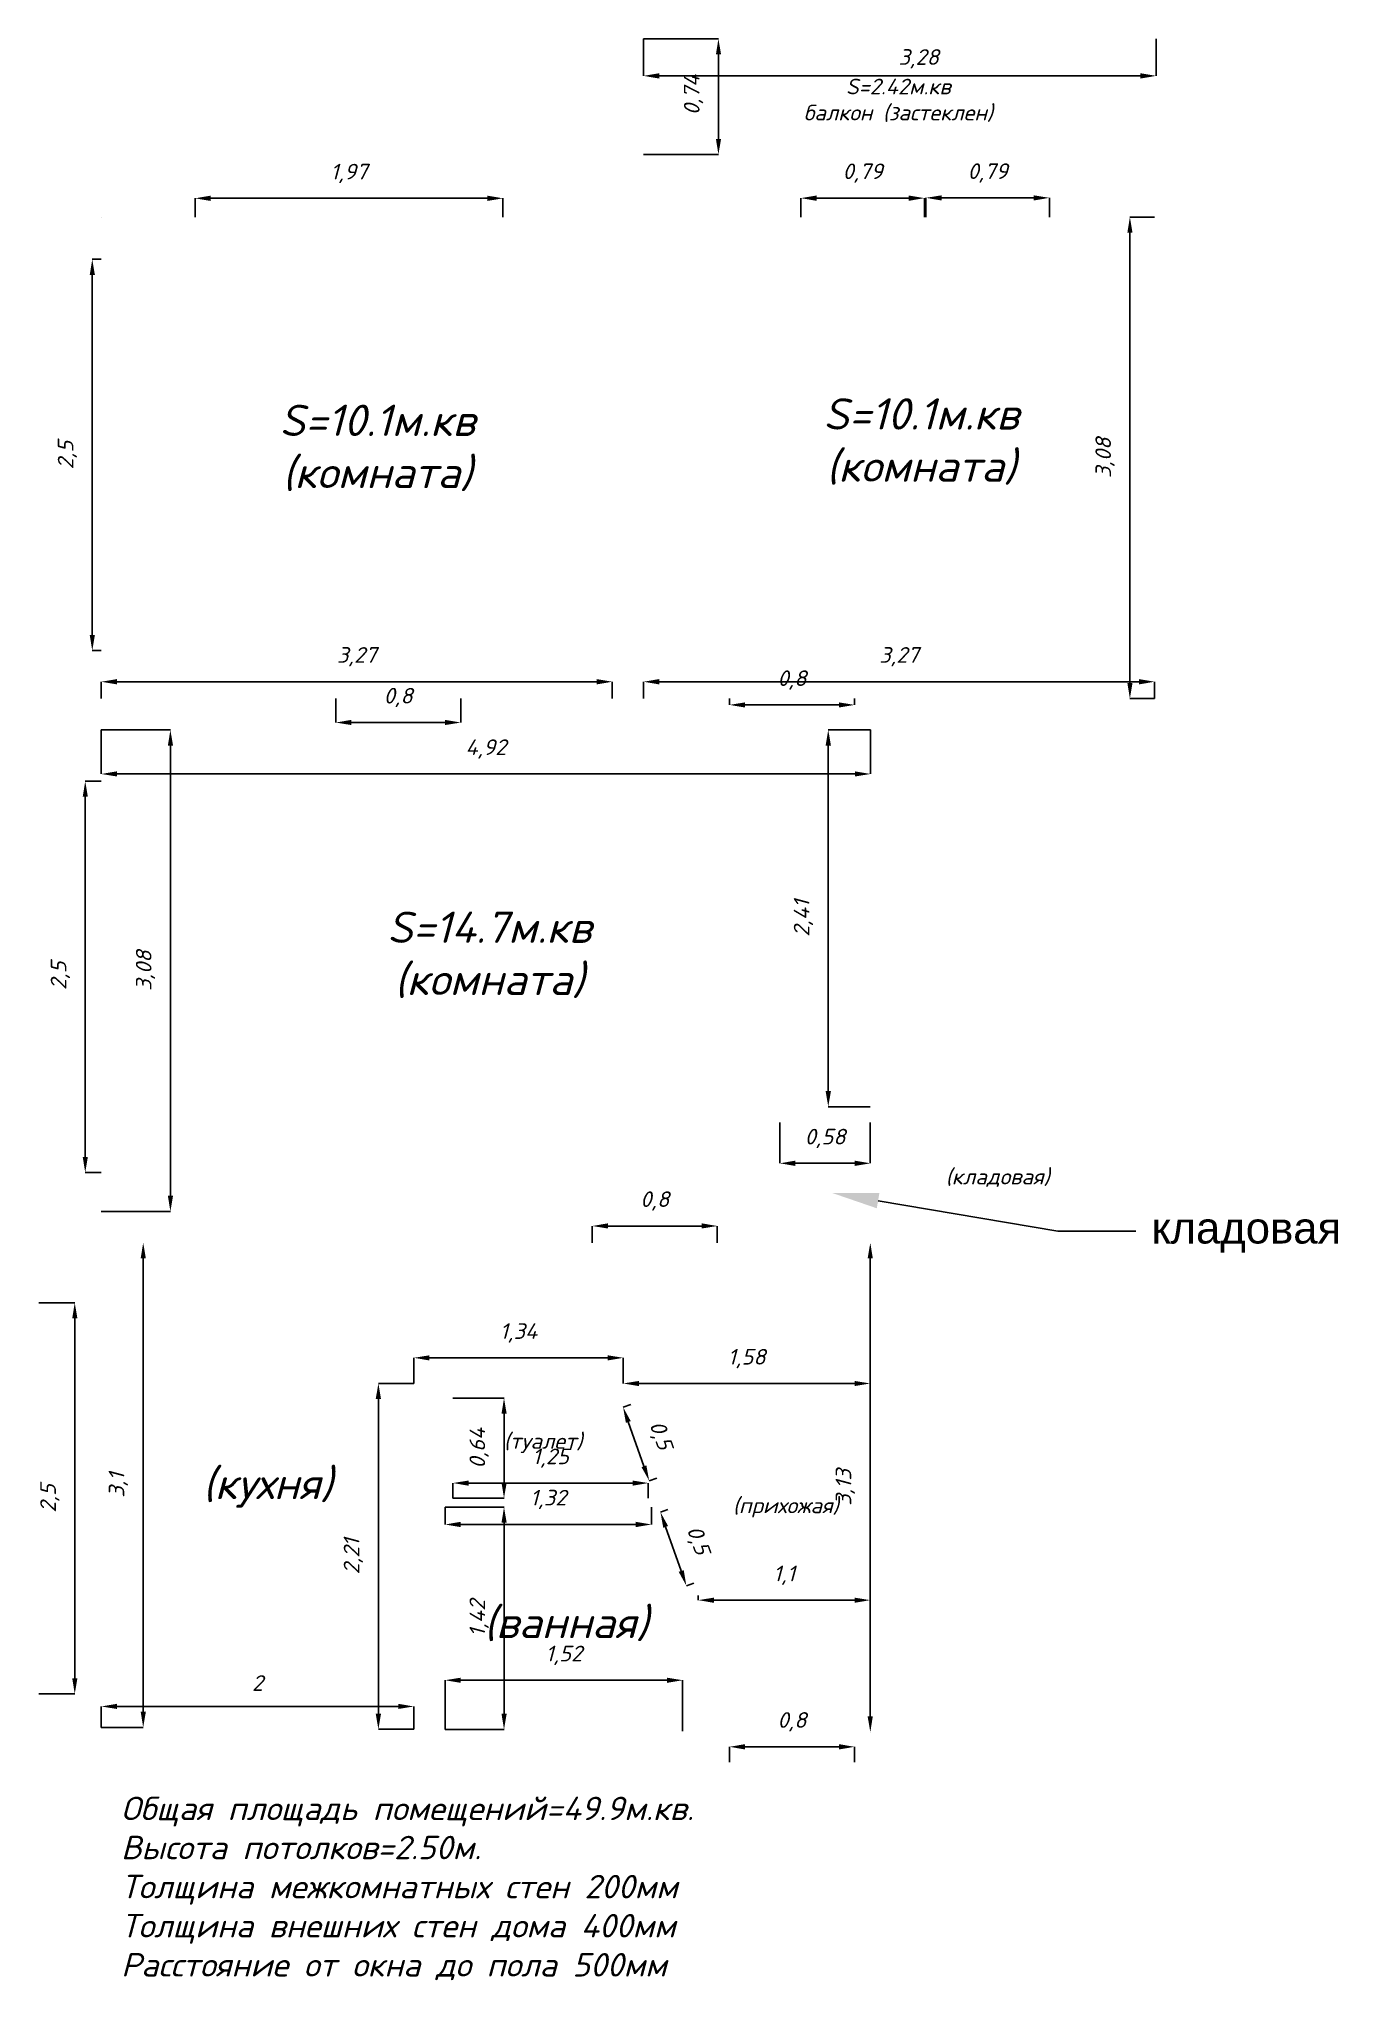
# Model space of a CAD drawing. Header units: millimetres. Extents: x -0.4 to 8, y -1.6 to 10.8.
import ezdxf
from ezdxf import colors
from ezdxf.entities.mleader import LeaderData, LeaderLine
from ezdxf.math import Vec2, Vec3

# ---------------------------------------------------------------- set-up
doc = ezdxf.new("R2010")
doc.units = ezdxf.units.MM
for name, color, linetype in [('Контур', 4, 'Continuous'), ('Надписи-текст', 1, 'Continuous'), ('Размеры', 3, 'Continuous')]:
    doc.layers.add(name, color=color, linetype=linetype)
doc.styles.add('my_style', font='romanc.shx', dxfattribs={"oblique": 15, "height": 0.1})
doc.styles.add('my_style_annot', font='romanc.shx', dxfattribs={"oblique": 15})
doc.styles.get("Standard").update_dxf_attribs({"font": 'arial.ttf'})
doc.dimstyles.new('my_size_style', dxfattribs={"dimtxt": 0.1, "dimasz": 0.1, "dimexe": 0, "dimexo": 0, "dimgap": 0.1, "dimtad": 1, "dimtoh": 1, "dimtxsty": 'my_style', "dimcen": 0, "dimadec": 0, "dimazin": 2, "dimtfac": 1, "dimtmove": 0, "dimatfit": 3, "dimfxl": 1, "dimtfillclr": 256, "dimarcsym": 2})

# ---------------------------------------------------------------- blocks, each defined once
blk = doc.blocks.new('*D4')
at = {"layer": 'Defpoints', "color": 0, "transparency": 16777216}
for p in [(3.47, 10.8), (6.75, 10.8), (6.75, 10.563)]:
    blk.add_point(p, dxfattribs=at)
at = {"layer": 'Размеры', "color": 0, "lineweight": -2, "transparency": 16777216}
for p, q in [((3.47, 10.8), (3.47, 10.563)), ((6.75, 10.8), (6.75, 10.563))]:
    blk.add_line(p, q, dxfattribs=at)
at = {"layer": 'Размеры', "color": 0, "linetype": 'Continuous', "lineweight": -2, "transparency": 16777216}
blk.add_line((3.57, 10.563), (6.65, 10.563), dxfattribs=at)
at = {"layer": 'Размеры', "color": 0, "transparency": 16777216}
for points in [[(3.57, 10.58), (3.57, 10.546), (3.47, 10.563)], [(6.65, 10.58), (6.65, 10.546), (6.75, 10.563)]]:
    blk.add_solid(points, dxfattribs=at)
at = {"layer": 'Размеры', "color": 0, "transparency": 16777216, "insert": (5.231, 10.672), "char_height": 0.1, "attachment_point": 5, "style": 'my_style'}
blk.add_mtext('3,28', dxfattribs=at)
blk = doc.blocks.new('*D6')
at = {"layer": 'Defpoints', "color": 0, "transparency": 16777216}
for p in [(3.27, 6.688), (0, 6.58), (3.27, 6.58)]:
    blk.add_point(p, dxfattribs=at)
at = {"layer": 'Размеры', "color": 0, "lineweight": -2, "transparency": 16777216}
for p, q in [((0, 6.58), (0, 6.688)), ((3.27, 6.58), (3.27, 6.688))]:
    blk.add_line(p, q, dxfattribs=at)
at = {"layer": 'Размеры', "color": 0, "linetype": 'Continuous', "lineweight": -2, "transparency": 16777216}
blk.add_line((0.1, 6.688), (3.17, 6.688), dxfattribs=at)
at = {"layer": 'Размеры', "color": 0, "transparency": 16777216}
for points in [[(0.1, 6.705), (0.1, 6.671), (0, 6.688)], [(3.17, 6.705), (3.17, 6.671), (3.27, 6.688)]]:
    blk.add_solid(points, dxfattribs=at)
at = {"layer": 'Размеры', "color": 0, "transparency": 16777216, "insert": (1.635, 6.848), "char_height": 0.1, "attachment_point": 5, "style": 'my_style'}
blk.add_mtext('3,27', dxfattribs=at)
blk = doc.blocks.new('*D8')
at = {"layer": 'Defpoints', "color": 0, "transparency": 16777216}
for p in [(3.47, 6.688), (3.47, 6.58), (6.74, 6.58)]:
    blk.add_point(p, dxfattribs=at)
at = {"layer": 'Размеры', "color": 0, "lineweight": -2, "transparency": 16777216}
for p, q in [((3.47, 6.58), (3.47, 6.688)), ((6.74, 6.58), (6.74, 6.688))]:
    blk.add_line(p, q, dxfattribs=at)
at = {"layer": 'Размеры', "color": 0, "linetype": 'Continuous', "lineweight": -2, "transparency": 16777216}
blk.add_line((6.64, 6.688), (3.57, 6.688), dxfattribs=at)
at = {"layer": 'Размеры', "color": 0, "transparency": 16777216}
for points in [[(3.57, 6.705), (3.57, 6.671), (3.47, 6.688)], [(6.64, 6.705), (6.64, 6.671), (6.74, 6.688)]]:
    blk.add_solid(points, dxfattribs=at)
at = {"layer": 'Размеры', "color": 0, "transparency": 16777216, "insert": (5.105, 6.848), "char_height": 0.1, "attachment_point": 5, "style": 'my_style'}
blk.add_mtext('3,27', dxfattribs=at)
blk = doc.blocks.new('*D9')
at = {"layer": 'Defpoints', "color": 0, "transparency": 16777216}
for p in [(3.82, 0.843), (4.92, 0.843), (4.92, 0.814)]:
    blk.add_point(p, dxfattribs=at)
at = {"layer": 'Размеры', "color": 0, "lineweight": -2, "transparency": 16777216}
for p, q in [((3.82, 0.843), (3.82, 0.814)), ((4.92, 0.843), (4.92, 0.814))]:
    blk.add_line(p, q, dxfattribs=at)
at = {"layer": 'Размеры', "color": 0, "linetype": 'Continuous', "lineweight": -2, "transparency": 16777216}
blk.add_line((3.92, 0.814), (4.82, 0.814), dxfattribs=at)
at = {"layer": 'Размеры', "color": 0, "transparency": 16777216}
for points in [[(3.92, 0.83), (3.92, 0.797), (3.82, 0.814)], [(4.82, 0.83), (4.82, 0.797), (4.92, 0.814)]]:
    blk.add_solid(points, dxfattribs=at)
at = {"layer": 'Размеры', "color": 0, "transparency": 16777216, "insert": (4.37, 0.973), "char_height": 0.1, "attachment_point": 5, "style": 'my_style'}
blk.add_mtext('1,1', dxfattribs=at)
blk = doc.blocks.new('*D10')
at = {"layer": 'Defpoints', "color": 0, "transparency": 16777216}
for p in [(3.34, 2.2), (4.92, 2.2), (4.92, 2.2)]:
    blk.add_point(p, dxfattribs=at)
at = {"layer": 'Размеры', "color": 0, "lineweight": -2, "transparency": 16777216}
blk.add_line((3.34, 2.2), (3.34, 2.2), dxfattribs=at)
at = {"layer": 'Размеры', "color": 0, "linetype": 'Continuous', "lineweight": -2, "transparency": 16777216}
blk.add_line((3.44, 2.2), (4.82, 2.2), dxfattribs=at)
at = {"layer": 'Размеры', "color": 0, "transparency": 16777216}
for points in [[(3.44, 2.216), (3.44, 2.183), (3.34, 2.2)], [(4.82, 2.216), (4.82, 2.183), (4.92, 2.2)]]:
    blk.add_solid(points, dxfattribs=at)
at = {"layer": 'Размеры', "color": 0, "transparency": 16777216, "insert": (4.13, 2.359), "char_height": 0.1, "attachment_point": 5, "style": 'my_style'}
blk.add_mtext('1,58', dxfattribs=at)
blk = doc.blocks.new('*D11')
at = {"layer": 'Defpoints', "color": 0, "transparency": 16777216}
for p in [(2, 0.134), (0, 0), (2, -0.012)]:
    blk.add_point(p, dxfattribs=at)
at = {"layer": 'Размеры', "color": 0, "lineweight": -2, "transparency": 16777216}
for p, q in [((0, 0), (0, 0.134)), ((2, -0.012), (2, 0.134))]:
    blk.add_line(p, q, dxfattribs=at)
at = {"layer": 'Размеры', "color": 0, "linetype": 'Continuous', "lineweight": -2, "transparency": 16777216}
blk.add_line((0.1, 0.134), (1.9, 0.134), dxfattribs=at)
at = {"layer": 'Размеры', "color": 0, "transparency": 16777216}
for points in [[(0.1, 0.151), (0.1, 0.118), (0, 0.134)], [(1.9, 0.151), (1.9, 0.118), (2, 0.134)]]:
    blk.add_solid(points, dxfattribs=at)
at = {"layer": 'Размеры', "color": 0, "transparency": 16777216, "insert": (1, 0.284), "char_height": 0.1, "attachment_point": 5, "style": 'my_style'}
blk.add_mtext('2', dxfattribs=at)
blk = doc.blocks.new('*D12')
at = {"layer": 'Defpoints', "color": 0, "transparency": 16777216}
for p in [(0.268, 3.1), (0.268, 0), (0, 0)]:
    blk.add_point(p, dxfattribs=at)
at = {"layer": 'Размеры', "color": 0, "linetype": 'Continuous', "lineweight": -2, "transparency": 16777216}
blk.add_line((0.268, 3), (0.268, 0.1), dxfattribs=at)
at = {"layer": 'Размеры', "color": 0, "lineweight": -2, "transparency": 16777216}
blk.add_line((0, 0), (0.268, 0), dxfattribs=at)
at = {"layer": 'Размеры', "color": 0, "transparency": 16777216}
for points in [[(0.252, 3), (0.285, 3), (0.268, 3.1)], [(0.252, 0.1), (0.285, 0.1), (0.268, 0)]]:
    blk.add_solid(points, dxfattribs=at)
at = {"layer": 'Размеры', "color": 0, "transparency": 16777216, "insert": (0.109, 1.55), "char_height": 0.1, "attachment_point": 5, "rotation": 90, "style": 'my_style'}
blk.add_mtext('3,1', dxfattribs=at)
blk = doc.blocks.new('*D13')
at = {"layer": 'Defpoints', "color": 0, "transparency": 16777216}
for p in [(4.921, 3.1, 2.5), (4.92, -0.03), (4.921, -0.03)]:
    blk.add_point(p, dxfattribs=at)
at = {"layer": 'Размеры', "color": 0, "linetype": 'Continuous', "lineweight": -2, "transparency": 16777216}
blk.add_line((4.921, 3), (4.921, 0.07), dxfattribs=at)
at = {"layer": 'Размеры', "color": 0, "lineweight": -2, "transparency": 16777216}
blk.add_line((4.92, -0.03), (4.921, -0.03), dxfattribs=at)
at = {"layer": 'Размеры', "color": 0, "transparency": 16777216}
for points in [[(4.904, 3), (4.937, 3), (4.921, 3.1)], [(4.904, 0.07), (4.937, 0.07), (4.921, -0.03)]]:
    blk.add_solid(points, dxfattribs=at)
at = {"layer": 'Размеры', "color": 0, "transparency": 16777216, "insert": (4.761, 1.535), "char_height": 0.1, "attachment_point": 5, "rotation": 90, "style": 'my_style'}
blk.add_mtext('3,13', dxfattribs=at)
blk = doc.blocks.new('*D14')
at = {"layer": 'Defpoints', "color": 0, "transparency": 16777216}
for p in [(0, 6.38), (0.442, 6.38), (0, 3.3)]:
    blk.add_point(p, dxfattribs=at)
at = {"layer": 'Размеры', "color": 0, "lineweight": -2, "transparency": 16777216}
for p, q in [((0, 6.38), (0.442, 6.38)), ((0, 3.3), (0.442, 3.3))]:
    blk.add_line(p, q, dxfattribs=at)
at = {"layer": 'Размеры', "color": 0, "linetype": 'Continuous', "lineweight": -2, "transparency": 16777216}
blk.add_line((0.442, 3.4), (0.442, 6.28), dxfattribs=at)
at = {"layer": 'Размеры', "color": 0, "transparency": 16777216}
for points in [[(0.426, 6.28), (0.459, 6.28), (0.442, 6.38)], [(0.426, 3.4), (0.459, 3.4), (0.442, 3.3)]]:
    blk.add_solid(points, dxfattribs=at)
at = {"layer": 'Размеры', "color": 0, "transparency": 16777216, "insert": (0.283, 4.84), "char_height": 0.1, "attachment_point": 5, "rotation": 90, "style": 'my_style'}
blk.add_mtext('3,08', dxfattribs=at)
blk = doc.blocks.new('*D15')
at = {"layer": 'Defpoints', "color": 0, "transparency": 16777216}
for p in [(0, 6.38), (4.922, 6.38), (4.922, 6.098)]:
    blk.add_point(p, dxfattribs=at)
at = {"layer": 'Размеры', "color": 0, "lineweight": -2, "transparency": 16777216}
for p, q in [((0, 6.38), (0, 6.098)), ((4.922, 6.38), (4.922, 6.098))]:
    blk.add_line(p, q, dxfattribs=at)
at = {"layer": 'Размеры', "color": 0, "linetype": 'Continuous', "lineweight": -2, "transparency": 16777216}
blk.add_line((0.1, 6.098), (4.822, 6.098), dxfattribs=at)
at = {"layer": 'Размеры', "color": 0, "transparency": 16777216}
for points in [[(0.1, 6.115), (0.1, 6.082), (0, 6.098)], [(4.822, 6.115), (4.822, 6.082), (4.922, 6.098)]]:
    blk.add_solid(points, dxfattribs=at)
at = {"layer": 'Размеры', "color": 0, "transparency": 16777216, "insert": (2.461, 6.258), "char_height": 0.1, "attachment_point": 5, "style": 'my_style'}
blk.add_mtext('4,92', dxfattribs=at)
blk = doc.blocks.new('*D16')
at = {"layer": 'Defpoints', "color": 0, "transparency": 16777216}
for p in [(6.74, 9.66), (6.582, 6.58), (6.74, 6.58)]:
    blk.add_point(p, dxfattribs=at)
at = {"layer": 'Размеры', "color": 0, "lineweight": -2, "transparency": 16777216}
for p, q in [((6.74, 9.66), (6.582, 9.66)), ((6.74, 6.58), (6.582, 6.58))]:
    blk.add_line(p, q, dxfattribs=at)
at = {"layer": 'Размеры', "color": 0, "linetype": 'Continuous', "lineweight": -2, "transparency": 16777216}
blk.add_line((6.582, 9.56), (6.582, 6.68), dxfattribs=at)
at = {"layer": 'Размеры', "color": 0, "transparency": 16777216}
for points in [[(6.566, 9.56), (6.599, 9.56), (6.582, 9.66)], [(6.566, 6.68), (6.599, 6.68), (6.582, 6.58)]]:
    blk.add_solid(points, dxfattribs=at)
at = {"layer": 'Размеры', "color": 0, "transparency": 16777216, "insert": (6.423, 8.12), "char_height": 0.1, "attachment_point": 5, "rotation": 90, "style": 'my_style'}
blk.add_mtext('3,08', dxfattribs=at)
blk = doc.blocks.new('*D17')
at = {"layer": 'Defpoints', "color": 0, "transparency": 16777216}
for p in [(3.47, 10.8), (3.47, 10.06), (3.949, 10.06)]:
    blk.add_point(p, dxfattribs=at)
at = {"layer": 'Размеры', "color": 0, "lineweight": -2, "transparency": 16777216}
for p, q in [((3.47, 10.8), (3.949, 10.8)), ((3.47, 10.06), (3.949, 10.06))]:
    blk.add_line(p, q, dxfattribs=at)
at = {"layer": 'Размеры', "color": 0, "linetype": 'Continuous', "lineweight": -2, "transparency": 16777216}
blk.add_line((3.949, 10.7), (3.949, 10.16), dxfattribs=at)
at = {"layer": 'Размеры', "color": 0, "transparency": 16777216}
for points in [[(3.933, 10.7), (3.966, 10.7), (3.949, 10.8)], [(3.933, 10.16), (3.966, 10.16), (3.949, 10.06)]]:
    blk.add_solid(points, dxfattribs=at)
at = {"layer": 'Размеры', "color": 0, "transparency": 16777216, "insert": (3.79, 10.441), "char_height": 0.1, "attachment_point": 5, "rotation": 90, "style": 'my_style'}
blk.add_mtext('0,74', dxfattribs=at)
blk = doc.blocks.new('*D18')
at = {"layer": 'Defpoints', "color": 0, "transparency": 16777216}
for p in [(1.773, 2.2), (2, 2.2, 2.5), (2, -0.012)]:
    blk.add_point(p, dxfattribs=at)
at = {"layer": 'Размеры', "color": 0, "lineweight": -2, "transparency": 16777216}
for p, q in [((2, 2.2), (1.773, 2.2)), ((2, -0.012), (1.773, -0.012))]:
    blk.add_line(p, q, dxfattribs=at)
at = {"layer": 'Размеры', "color": 0, "linetype": 'Continuous', "lineweight": -2, "transparency": 16777216}
blk.add_line((1.773, 0.088), (1.773, 2.1), dxfattribs=at)
at = {"layer": 'Размеры', "color": 0, "transparency": 16777216}
for points in [[(1.756, 2.1), (1.79, 2.1), (1.773, 2.2)], [(1.756, 0.088), (1.79, 0.088), (1.773, -0.012)]]:
    blk.add_solid(points, dxfattribs=at)
at = {"layer": 'Размеры', "color": 0, "transparency": 16777216, "insert": (1.613, 1.094), "char_height": 0.1, "attachment_point": 5, "rotation": 90, "style": 'my_style'}
blk.add_mtext('2,21', dxfattribs=at)
blk = doc.blocks.new('*D19')
at = {"layer": 'Defpoints', "color": 0, "transparency": 16777216}
for p in [(3.34, 2.364), (2, 2.2), (3.34, 2.2)]:
    blk.add_point(p, dxfattribs=at)
at = {"layer": 'Размеры', "color": 0, "lineweight": -2, "transparency": 16777216}
for p, q in [((2, 2.2), (2, 2.364)), ((3.34, 2.2), (3.34, 2.364))]:
    blk.add_line(p, q, dxfattribs=at)
at = {"layer": 'Размеры', "color": 0, "linetype": 'Continuous', "lineweight": -2, "transparency": 16777216}
blk.add_line((2.1, 2.364), (3.24, 2.364), dxfattribs=at)
at = {"layer": 'Размеры', "color": 0, "transparency": 16777216}
for points in [[(2.1, 2.38), (2.1, 2.347), (2, 2.364)], [(3.24, 2.38), (3.24, 2.347), (3.34, 2.364)]]:
    blk.add_solid(points, dxfattribs=at)
at = {"layer": 'Размеры', "color": 0, "transparency": 16777216, "insert": (2.67, 2.523), "char_height": 0.1, "attachment_point": 5, "style": 'my_style'}
blk.add_mtext('1,34', dxfattribs=at)
blk = doc.blocks.new('*D20')
at = {"layer": 'Defpoints', "color": 0, "transparency": 16777216}
for p in [(2.2, 1.409), (3.52, 1.409), (3.52, 1.298)]:
    blk.add_point(p, dxfattribs=at)
at = {"layer": 'Размеры', "color": 0, "lineweight": -2, "transparency": 16777216}
for p, q in [((2.2, 1.409), (2.2, 1.298)), ((3.52, 1.409), (3.52, 1.298))]:
    blk.add_line(p, q, dxfattribs=at)
at = {"layer": 'Размеры', "color": 0, "linetype": 'Continuous', "lineweight": -2, "transparency": 16777216}
blk.add_line((2.3, 1.298), (3.42, 1.298), dxfattribs=at)
at = {"layer": 'Размеры', "color": 0, "transparency": 16777216}
for points in [[(2.3, 1.315), (2.3, 1.281), (2.2, 1.298)], [(3.42, 1.315), (3.42, 1.281), (3.52, 1.298)]]:
    blk.add_solid(points, dxfattribs=at)
at = {"layer": 'Размеры', "color": 0, "transparency": 16777216, "insert": (2.86, 1.458), "char_height": 0.1, "attachment_point": 5, "style": 'my_style'}
blk.add_mtext('1,32', dxfattribs=at)
blk = doc.blocks.new('*D21')
at = {"layer": 'Defpoints', "color": 0, "transparency": 16777216}
for p in [(3.72, 0.302), (2.2, -0.013), (3.72, -0.023)]:
    blk.add_point(p, dxfattribs=at)
at = {"layer": 'Размеры', "color": 0, "lineweight": -2, "transparency": 16777216}
for p, q in [((2.2, -0.013), (2.2, 0.302)), ((3.72, -0.023), (3.72, 0.302))]:
    blk.add_line(p, q, dxfattribs=at)
at = {"layer": 'Размеры', "color": 0, "linetype": 'Continuous', "lineweight": -2, "transparency": 16777216}
blk.add_line((2.3, 0.302), (3.62, 0.302), dxfattribs=at)
at = {"layer": 'Размеры', "color": 0, "transparency": 16777216}
for points in [[(2.3, 0.318), (2.3, 0.285), (2.2, 0.302)], [(3.62, 0.318), (3.62, 0.285), (3.72, 0.302)]]:
    blk.add_solid(points, dxfattribs=at)
at = {"layer": 'Размеры', "color": 0, "transparency": 16777216, "insert": (2.96, 0.461), "char_height": 0.1, "attachment_point": 5, "style": 'my_style'}
blk.add_mtext('1,52', dxfattribs=at)
blk = doc.blocks.new('*D22')
at = {"layer": 'Defpoints', "color": 0, "transparency": 16777216}
for p in [(3.625, 1.394), (3.744, 0.906), (3.792, 0.923)]:
    blk.add_point(p, dxfattribs=at)
at = {"layer": 'Размеры', "color": 0, "lineweight": -2, "transparency": 16777216}
for p, q in [((3.625, 1.394), (3.578, 1.377)), ((3.792, 0.923), (3.744, 0.906))]:
    blk.add_line(p, q, dxfattribs=at)
at = {"layer": 'Размеры', "color": 0, "linetype": 'Continuous', "lineweight": -2, "transparency": 16777216}
blk.add_line((3.611, 1.283), (3.711, 1.001), dxfattribs=at)
at = {"layer": 'Размеры', "color": 0, "transparency": 16777216}
for points in [[(3.627, 1.288), (3.596, 1.277), (3.578, 1.377)], [(3.727, 1.006), (3.695, 0.995), (3.744, 0.906)]]:
    blk.add_solid(points, dxfattribs=at)
at = {"layer": 'Размеры', "color": 0, "transparency": 16777216, "insert": (3.812, 1.195), "char_height": 0.1, "attachment_point": 5, "rotation": 289.4842, "style": 'my_style'}
blk.add_mtext('0,5', dxfattribs=at)
blk = doc.blocks.new('*D23')
at = {"layer": 'Defpoints', "color": 0, "transparency": 16777216}
for p in [(3.388, 2.065), (3.506, 1.577), (3.554, 1.594)]:
    blk.add_point(p, dxfattribs=at)
at = {"layer": 'Размеры', "color": 0, "lineweight": -2, "transparency": 16777216}
for p, q in [((3.388, 2.065), (3.339, 2.048)), ((3.554, 1.594), (3.506, 1.577))]:
    blk.add_line(p, q, dxfattribs=at)
at = {"layer": 'Размеры', "color": 0, "linetype": 'Continuous', "lineweight": -2, "transparency": 16777216}
blk.add_line((3.372, 1.954), (3.472, 1.671), dxfattribs=at)
at = {"layer": 'Размеры', "color": 0, "transparency": 16777216}
for points in [[(3.388, 1.959), (3.357, 1.948), (3.339, 2.048)], [(3.488, 1.676), (3.457, 1.665), (3.506, 1.577)]]:
    blk.add_solid(points, dxfattribs=at)
at = {"layer": 'Размеры', "color": 0, "transparency": 16777216, "insert": (3.573, 1.866), "char_height": 0.1, "attachment_point": 5, "rotation": 289.4842, "style": 'my_style'}
blk.add_mtext('0,5', dxfattribs=at)
blk = doc.blocks.new('*D24')
at = {"layer": 'Defpoints', "color": 0, "transparency": 16777216}
for p in [(3.942, 3.207), (3.142, 3.1), (3.942, 3.1)]:
    blk.add_point(p, dxfattribs=at)
at = {"layer": 'Размеры', "color": 0, "lineweight": -2, "transparency": 16777216}
for p, q in [((3.142, 3.1), (3.142, 3.207)), ((3.942, 3.1), (3.942, 3.207))]:
    blk.add_line(p, q, dxfattribs=at)
at = {"layer": 'Размеры', "color": 0, "linetype": 'Continuous', "lineweight": -2, "transparency": 16777216}
blk.add_line((3.242, 3.207), (3.842, 3.207), dxfattribs=at)
at = {"layer": 'Размеры', "color": 0, "transparency": 16777216}
for points in [[(3.242, 3.224), (3.242, 3.191), (3.142, 3.207)], [(3.842, 3.224), (3.842, 3.191), (3.942, 3.207)]]:
    blk.add_solid(points, dxfattribs=at)
at = {"layer": 'Размеры', "color": 0, "transparency": 16777216, "insert": (3.542, 3.367), "char_height": 0.1, "attachment_point": 5, "style": 'my_style'}
blk.add_mtext('0,8', dxfattribs=at)
blk = doc.blocks.new('*D25')
at = {"layer": 'Defpoints', "color": 0, "transparency": 16777216}
for p in [(4.82, -0.124), (4.02, -0.223), (4.82, -0.223)]:
    blk.add_point(p, dxfattribs=at)
at = {"layer": 'Размеры', "color": 0, "lineweight": -2, "transparency": 16777216}
for p, q in [((4.02, -0.223), (4.02, -0.124)), ((4.82, -0.223), (4.82, -0.124))]:
    blk.add_line(p, q, dxfattribs=at)
at = {"layer": 'Размеры', "color": 0, "linetype": 'Continuous', "lineweight": -2, "transparency": 16777216}
blk.add_line((4.12, -0.124), (4.72, -0.124), dxfattribs=at)
at = {"layer": 'Размеры', "color": 0, "transparency": 16777216}
for points in [[(4.12, -0.107), (4.12, -0.141), (4.02, -0.124)], [(4.72, -0.107), (4.72, -0.141), (4.82, -0.124)]]:
    blk.add_solid(points, dxfattribs=at)
at = {"layer": 'Размеры', "color": 0, "transparency": 16777216, "insert": (4.42, 0.036), "char_height": 0.1, "attachment_point": 5, "style": 'my_style'}
blk.add_mtext('0,8', dxfattribs=at)
blk = doc.blocks.new('*D26')
at = {"layer": 'Defpoints', "color": 0, "transparency": 16777216}
for p in [(-0.4, 2.716, 0.5), (-0.17, 2.716), (-0.4, 0.214, 0.5)]:
    blk.add_point(p, dxfattribs=at)
at = {"layer": 'Размеры', "color": 0, "lineweight": -2, "transparency": 16777216}
for p, q in [((-0.4, 2.716), (-0.17, 2.716)), ((-0.4, 0.214), (-0.17, 0.214))]:
    blk.add_line(p, q, dxfattribs=at)
at = {"layer": 'Размеры', "color": 0, "linetype": 'Continuous', "lineweight": -2, "transparency": 16777216}
blk.add_line((-0.17, 0.314), (-0.17, 2.616), dxfattribs=at)
at = {"layer": 'Размеры', "color": 0, "transparency": 16777216}
for points in [[(-0.186, 2.616), (-0.153, 2.616), (-0.17, 2.716)], [(-0.186, 0.314), (-0.153, 0.314), (-0.17, 0.214)]]:
    blk.add_solid(points, dxfattribs=at)
at = {"layer": 'Размеры', "color": 0, "transparency": 16777216, "insert": (-0.329, 1.465), "char_height": 0.1, "attachment_point": 5, "rotation": 90, "style": 'my_style'}
blk.add_mtext('2,5', dxfattribs=at)
blk = doc.blocks.new('*D28')
at = {"layer": 'Defpoints', "color": 0, "transparency": 16777216}
for p in [(0, 6.052, 0.5), (-0.103, 3.549), (0, 3.549, 0.5)]:
    blk.add_point(p, dxfattribs=at)
at = {"layer": 'Размеры', "color": 0, "lineweight": -2, "transparency": 16777216}
for p, q in [((0, 6.052), (-0.103, 6.052)), ((0, 3.549), (-0.103, 3.549))]:
    blk.add_line(p, q, dxfattribs=at)
at = {"layer": 'Размеры', "color": 0, "linetype": 'Continuous', "lineweight": -2, "transparency": 16777216}
blk.add_line((-0.103, 5.952), (-0.103, 3.649), dxfattribs=at)
at = {"layer": 'Размеры', "color": 0, "transparency": 16777216}
for points in [[(-0.119, 5.952), (-0.086, 5.952), (-0.103, 6.052)], [(-0.119, 3.649), (-0.086, 3.649), (-0.103, 3.549)]]:
    blk.add_solid(points, dxfattribs=at)
at = {"layer": 'Размеры', "color": 0, "transparency": 16777216, "insert": (-0.262, 4.808), "char_height": 0.1, "attachment_point": 5, "rotation": 90, "style": 'my_style'}
blk.add_mtext('2,5', dxfattribs=at)
blk = doc.blocks.new('*D29')
at = {"layer": 'Defpoints', "color": 0, "transparency": 16777216}
for p in [(0, 9.39, 0.5), (-0.058, 6.887), (0, 6.887, 0.5)]:
    blk.add_point(p, dxfattribs=at)
at = {"layer": 'Размеры', "color": 0, "lineweight": -2, "transparency": 16777216}
for p, q in [((0, 9.39), (-0.058, 9.39)), ((0, 6.887), (-0.058, 6.887))]:
    blk.add_line(p, q, dxfattribs=at)
at = {"layer": 'Размеры', "color": 0, "linetype": 'Continuous', "lineweight": -2, "transparency": 16777216}
blk.add_line((-0.058, 9.29), (-0.058, 6.987), dxfattribs=at)
at = {"layer": 'Размеры', "color": 0, "transparency": 16777216}
for points in [[(-0.074, 9.29), (-0.041, 9.29), (-0.058, 9.39)], [(-0.074, 6.987), (-0.041, 6.987), (-0.058, 6.887)]]:
    blk.add_solid(points, dxfattribs=at)
at = {"layer": 'Размеры', "color": 0, "transparency": 16777216, "insert": (-0.217, 8.138), "char_height": 0.1, "attachment_point": 5, "rotation": 90, "style": 'my_style'}
blk.add_mtext('2,5', dxfattribs=at)
blk = doc.blocks.new('*D30')
at = {"layer": 'Defpoints', "color": 0, "transparency": 16777216}
for p in [(2.57, 9.78), (0.6, 9.66, 0.5), (2.57, 9.66, 0.5)]:
    blk.add_point(p, dxfattribs=at)
at = {"layer": 'Размеры', "color": 0, "lineweight": -2, "transparency": 16777216}
for p, q in [((0.6, 9.66), (0.6, 9.78)), ((2.57, 9.66), (2.57, 9.78))]:
    blk.add_line(p, q, dxfattribs=at)
at = {"layer": 'Размеры', "color": 0, "linetype": 'Continuous', "lineweight": -2, "transparency": 16777216}
blk.add_line((0.7, 9.78), (2.47, 9.78), dxfattribs=at)
at = {"layer": 'Размеры', "color": 0, "transparency": 16777216}
for points in [[(0.7, 9.797), (0.7, 9.763), (0.6, 9.78)], [(2.47, 9.797), (2.47, 9.763), (2.57, 9.78)]]:
    blk.add_solid(points, dxfattribs=at)
at = {"layer": 'Размеры', "color": 0, "transparency": 16777216, "insert": (1.585, 9.939), "char_height": 0.1, "attachment_point": 5, "style": 'my_style'}
blk.add_mtext('1,97', dxfattribs=at)
blk = doc.blocks.new('*D31')
at = {"layer": 'Defpoints', "color": 0, "transparency": 16777216}
for p in [(5.267, 9.781), (4.477, 9.66), (5.267, 9.66)]:
    blk.add_point(p, dxfattribs=at)
at = {"layer": 'Размеры', "color": 0, "lineweight": -2, "transparency": 16777216}
for p, q in [((4.477, 9.66), (4.477, 9.781)), ((5.267, 9.66), (5.267, 9.781))]:
    blk.add_line(p, q, dxfattribs=at)
at = {"layer": 'Размеры', "color": 0, "linetype": 'Continuous', "lineweight": -2, "transparency": 16777216}
blk.add_line((4.577, 9.781), (5.167, 9.781), dxfattribs=at)
at = {"layer": 'Размеры', "color": 0, "transparency": 16777216}
for points in [[(4.577, 9.798), (4.577, 9.764), (4.477, 9.781)], [(5.167, 9.798), (5.167, 9.764), (5.267, 9.781)]]:
    blk.add_solid(points, dxfattribs=at)
at = {"layer": 'Размеры', "color": 0, "transparency": 16777216, "insert": (4.872, 9.941), "char_height": 0.1, "attachment_point": 5, "style": 'my_style'}
blk.add_mtext('0,79', dxfattribs=at)
blk = doc.blocks.new('*D32')
at = {"layer": 'Defpoints', "color": 0, "transparency": 16777216}
for p in [(6.067, 9.783), (5.277, 9.66), (6.067, 9.66)]:
    blk.add_point(p, dxfattribs=at)
at = {"layer": 'Размеры', "color": 0, "lineweight": -2, "transparency": 16777216}
for p, q in [((5.277, 9.66), (5.277, 9.783)), ((6.067, 9.66), (6.067, 9.783))]:
    blk.add_line(p, q, dxfattribs=at)
at = {"layer": 'Размеры', "color": 0, "linetype": 'Continuous', "lineweight": -2, "transparency": 16777216}
blk.add_line((5.377, 9.783), (5.967, 9.783), dxfattribs=at)
at = {"layer": 'Размеры', "color": 0, "transparency": 16777216}
for points in [[(5.377, 9.799), (5.377, 9.766), (5.277, 9.783)], [(5.967, 9.799), (5.967, 9.766), (6.067, 9.783)]]:
    blk.add_solid(points, dxfattribs=at)
at = {"layer": 'Размеры', "color": 0, "transparency": 16777216, "insert": (5.672, 9.942), "char_height": 0.1, "attachment_point": 5, "style": 'my_style'}
blk.add_mtext('0,79', dxfattribs=at)
blk = doc.blocks.new('*D33')
at = {"layer": 'Defpoints', "color": 0, "transparency": 16777216}
for p in [(4.02, 6.58), (4.02, 6.54), (4.82, 6.58)]:
    blk.add_point(p, dxfattribs=at)
at = {"layer": 'Размеры', "color": 0, "lineweight": -2, "transparency": 16777216}
for p, q in [((4.02, 6.58), (4.02, 6.54)), ((4.82, 6.58), (4.82, 6.54))]:
    blk.add_line(p, q, dxfattribs=at)
at = {"layer": 'Размеры', "color": 0, "linetype": 'Continuous', "lineweight": -2, "transparency": 16777216}
blk.add_line((4.72, 6.54), (4.12, 6.54), dxfattribs=at)
at = {"layer": 'Размеры', "color": 0, "transparency": 16777216}
for points in [[(4.12, 6.556), (4.12, 6.523), (4.02, 6.54)], [(4.72, 6.556), (4.72, 6.523), (4.82, 6.54)]]:
    blk.add_solid(points, dxfattribs=at)
at = {"layer": 'Размеры', "color": 0, "transparency": 16777216, "insert": (4.42, 6.699), "char_height": 0.1, "attachment_point": 5, "style": 'my_style'}
blk.add_mtext('0,8', dxfattribs=at)
blk = doc.blocks.new('*D34')
at = {"layer": 'Defpoints', "color": 0, "transparency": 16777216}
for p in [(1.5, 6.58), (2.3, 6.58), (1.5, 6.427)]:
    blk.add_point(p, dxfattribs=at)
at = {"layer": 'Размеры', "color": 0, "lineweight": -2, "transparency": 16777216}
for p, q in [((1.5, 6.58), (1.5, 6.427)), ((2.3, 6.58), (2.3, 6.427))]:
    blk.add_line(p, q, dxfattribs=at)
at = {"layer": 'Размеры', "color": 0, "linetype": 'Continuous', "lineweight": -2, "transparency": 16777216}
blk.add_line((2.2, 6.427), (1.6, 6.427), dxfattribs=at)
at = {"layer": 'Размеры', "color": 0, "transparency": 16777216}
for points in [[(1.6, 6.444), (1.6, 6.411), (1.5, 6.427)], [(2.2, 6.444), (2.2, 6.411), (2.3, 6.427)]]:
    blk.add_solid(points, dxfattribs=at)
at = {"layer": 'Размеры', "color": 0, "transparency": 16777216, "insert": (1.9, 6.587), "char_height": 0.1, "attachment_point": 5, "style": 'my_style'}
blk.add_mtext('0,8', dxfattribs=at)
blk = doc.blocks.new('*D35')
at = {"layer": 'Defpoints', "color": 0, "transparency": 16777216}
for p in [(4.342, 3.87), (4.921, 3.87), (4.921, 3.608)]:
    blk.add_point(p, dxfattribs=at)
at = {"layer": 'Размеры', "color": 0, "lineweight": -2, "transparency": 16777216}
for p, q in [((4.342, 3.87), (4.342, 3.608)), ((4.921, 3.87), (4.921, 3.608))]:
    blk.add_line(p, q, dxfattribs=at)
at = {"layer": 'Размеры', "color": 0, "linetype": 'Continuous', "lineweight": -2, "transparency": 16777216}
blk.add_line((4.442, 3.608), (4.821, 3.608), dxfattribs=at)
at = {"layer": 'Размеры', "color": 0, "transparency": 16777216}
for points in [[(4.442, 3.625), (4.442, 3.591), (4.342, 3.608)], [(4.821, 3.625), (4.821, 3.591), (4.921, 3.608)]]:
    blk.add_solid(points, dxfattribs=at)
at = {"layer": 'Размеры', "color": 0, "transparency": 16777216, "insert": (4.632, 3.767), "char_height": 0.1, "attachment_point": 5, "style": 'my_style'}
blk.add_mtext('0,58', dxfattribs=at)
blk = doc.blocks.new('*D36')
at = {"layer": 'Defpoints', "color": 0, "transparency": 16777216}
for p in [(2.25, 2.106), (2.577, 2.106), (2.25, 1.466)]:
    blk.add_point(p, dxfattribs=at)
at = {"layer": 'Размеры', "color": 0, "lineweight": -2, "transparency": 16777216}
for p, q in [((2.25, 2.106), (2.577, 2.106)), ((2.25, 1.466), (2.577, 1.466))]:
    blk.add_line(p, q, dxfattribs=at)
at = {"layer": 'Размеры', "color": 0, "linetype": 'Continuous', "lineweight": -2, "transparency": 16777216}
blk.add_line((2.577, 1.566), (2.577, 2.006), dxfattribs=at)
at = {"layer": 'Размеры', "color": 0, "transparency": 16777216}
for points in [[(2.561, 2.006), (2.594, 2.006), (2.577, 2.106)], [(2.561, 1.566), (2.594, 1.566), (2.577, 1.466)]]:
    blk.add_solid(points, dxfattribs=at)
at = {"layer": 'Размеры', "color": 0, "transparency": 16777216, "insert": (2.418, 1.786), "char_height": 0.1, "attachment_point": 5, "rotation": 90, "style": 'my_style'}
blk.add_mtext('0,64', dxfattribs=at)
blk = doc.blocks.new('*D37')
at = {"layer": 'Defpoints', "color": 0, "transparency": 16777216}
for p in [(2.2, 1.409), (2.577, 1.409), (2.2, -0.013)]:
    blk.add_point(p, dxfattribs=at)
at = {"layer": 'Размеры', "color": 0, "lineweight": -2, "transparency": 16777216}
for p, q in [((2.2, 1.409), (2.577, 1.409)), ((2.2, -0.013), (2.577, -0.013))]:
    blk.add_line(p, q, dxfattribs=at)
at = {"layer": 'Размеры', "color": 0, "linetype": 'Continuous', "lineweight": -2, "transparency": 16777216}
blk.add_line((2.577, 0.087), (2.577, 1.309), dxfattribs=at)
at = {"layer": 'Размеры', "color": 0, "transparency": 16777216}
for points in [[(2.561, 1.309), (2.594, 1.309), (2.577, 1.409)], [(2.561, 0.087), (2.594, 0.087), (2.577, -0.013)]]:
    blk.add_solid(points, dxfattribs=at)
at = {"layer": 'Размеры', "color": 0, "transparency": 16777216, "insert": (2.418, 0.698), "char_height": 0.1, "attachment_point": 5, "rotation": 90, "style": 'my_style'}
blk.add_mtext('1,42', dxfattribs=at)
blk = doc.blocks.new('*D38')
at = {"layer": 'Defpoints', "color": 0, "transparency": 16777216}
for p in [(3.5, 1.563), (2.25, 1.466), (3.5, 1.466)]:
    blk.add_point(p, dxfattribs=at)
at = {"layer": 'Размеры', "color": 0, "lineweight": -2, "transparency": 16777216}
for p, q in [((2.25, 1.466), (2.25, 1.563)), ((3.5, 1.466), (3.5, 1.563))]:
    blk.add_line(p, q, dxfattribs=at)
at = {"layer": 'Размеры', "color": 0, "linetype": 'Continuous', "lineweight": -2, "transparency": 16777216}
blk.add_line((2.35, 1.563), (3.4, 1.563), dxfattribs=at)
at = {"layer": 'Размеры', "color": 0, "transparency": 16777216}
for points in [[(2.35, 1.579), (2.35, 1.546), (2.25, 1.563)], [(3.4, 1.579), (3.4, 1.546), (3.5, 1.563)]]:
    blk.add_solid(points, dxfattribs=at)
at = {"layer": 'Размеры', "color": 0, "transparency": 16777216, "insert": (2.875, 1.722), "char_height": 0.1, "attachment_point": 5, "style": 'my_style'}
blk.add_mtext('1,25', dxfattribs=at)
blk = doc.blocks.new('*D39')
at = {"layer": 'Defpoints', "color": 0, "transparency": 16777216}
for p in [(4.922, 6.38), (4.652, 3.97), (4.921, 3.97)]:
    blk.add_point(p, dxfattribs=at)
at = {"layer": 'Размеры', "color": 0, "lineweight": -2, "transparency": 16777216}
for p, q in [((4.922, 6.38), (4.652, 6.38)), ((4.921, 3.97), (4.652, 3.97))]:
    blk.add_line(p, q, dxfattribs=at)
at = {"layer": 'Размеры', "color": 0, "linetype": 'Continuous', "lineweight": -2, "transparency": 16777216}
blk.add_line((4.652, 6.28), (4.652, 4.07), dxfattribs=at)
at = {"layer": 'Размеры', "color": 0, "transparency": 16777216}
for points in [[(4.635, 6.28), (4.669, 6.28), (4.652, 6.38)], [(4.635, 4.07), (4.669, 4.07), (4.652, 3.97)]]:
    blk.add_solid(points, dxfattribs=at)
at = {"layer": 'Размеры', "color": 0, "transparency": 16777216, "insert": (4.493, 5.175), "char_height": 0.1, "attachment_point": 5, "rotation": 90, "style": 'my_style'}
blk.add_mtext('2,41', dxfattribs=at)

msp = doc.modelspace()

# ---------------------------------------------------------------- linework, layer by layer
at = {"layer": 'Контур'}
msp.add_line((0, 9.66), (0, 9.66), dxfattribs=at)

# ---------------------------------------------------------------- texts
at = {"layer": 'Надписи-текст', "style": 'my_style_annot'}
for s, insert, char_height, width, attachment_point in [('S=2.42{\\Fromanc|c204;м.кв\\Pбалкон (застеклен)}', (5.1, 10.545), 0.1, 1.59941, 2), ('S=10.1{\\Fromanc|c204;м.кв\\P(комната)}', (1.766, 8.46), 0.2, 1.83461, 2), ('S=10.1{\\Fromanc|c204;м.кв\\P(комната)}', (5.246, 8.501), 0.2, 1.83461, 2), ('S=14.7{\\Fromanc|c204;м.кв\\P(комната)}', (2.483, 5.218), 0.2, 1.83461, 2), ('{\\Fromanc|c204;(кладовая)}', (5.736, 3.573), 0.1, 0.91955, 2), ('{\\Fromanc|c204;(туалет)}', (2.827, 1.882), 0.1, 1.06447, 2), ('{\\Fromanc|c204;(кухня)}', (1.064, 1.66), 0.2, 1.83461, 2), ('{\\Fromanc|c204;(прихожая)}', (4.38, 1.47), 0.1, 1.06447, 2), ('{\\Fromanc|c204;(ванная)}', (2.974, 0.771), 0.2, 1.83461, 2), ('Общая площадь помещений=49.9м.кв.\\PВысота потолков=2.50м.\\PТолщина межкомнатных стен 200мм\\PТолщина внешних стен дома 400мм\\PРасстояние от окна до пола 500мм', (0.126, -0.443), 0.15, 4.93019, 1)]:
    msp.add_mtext(s, dxfattribs=dict(at, insert=insert, char_height=char_height, width=width, attachment_point=attachment_point))

# ---------------------------------------------------------------- dimensions: what is measured, and where the dimension line sits
at = {"layer": 'Размеры'}
dim = msp.add_linear_dim(base=(6.75, 10.563), p1=(3.47, 10.8), p2=(6.75, 10.8), dimstyle='my_size_style', override={"dimexe": 0, "dimgap": 0.05}, dxfattribs=at)
dim.commit()
dim.dimension.update_dxf_attribs({"geometry": '*D4', "text_midpoint": (5.231, 10.563), "dimtype": 160})
for base, p1, p2, picture, middle in [((3.949, 10.06), (3.47, 10.8), (3.47, 10.06), '*D17', (3.949, 10.441)), ((0.442, 6.38), (0, 3.3), (0, 6.38), '*D14', (0.442, 4.84)), ((-0.103, 3.549), (0, 6.052, 0.5), (0, 3.549, 0.5), '*D28', (-0.103, 4.808)), ((-0.17, 2.716), (-0.4, 0.214, 0.5), (-0.4, 2.716, 0.5), '*D26', (-0.17, 1.465))]:
    dim = msp.add_linear_dim(base=base, p1=p1, p2=p2, angle=90, dimstyle='my_size_style', dxfattribs=at)
    dim.commit()
    dim.dimension.update_dxf_attribs({"geometry": picture, "text_midpoint": middle, "dimtype": 160})
for base, p1, p2, picture, middle in [((2.57, 9.78), (0.6, 9.66, 0.5), (2.57, 9.66, 0.5), '*D30', (1.585, 9.78)), ((5.267, 9.781), (4.477, 9.66), (5.267, 9.66), '*D31', (4.872, 9.781)), ((4.02, 6.54), (4.82, 6.58), (4.02, 6.58), '*D33', (4.42, 6.54)), ((4.921, 3.608), (4.342, 3.87), (4.921, 3.87), '*D35', (4.632, 3.608))]:
    dim = msp.add_linear_dim(base=base, p1=p1, p2=p2, dimstyle='my_size_style', dxfattribs=at)
    dim.commit()
    dim.dimension.update_dxf_attribs({"geometry": picture, "text_midpoint": middle, "dimtype": 160})
for base, p1, p2, picture, middle in [((6.067, 9.783), (5.277, 9.66), (6.067, 9.66), '*D32', (5.672, 9.942)), ((3.27, 6.688), (0, 6.58), (3.27, 6.58), '*D6', (1.635, 6.848)), ((3.47, 6.688), (6.74, 6.58), (3.47, 6.58), '*D8', (5.105, 6.848)), ((1.5, 6.427), (2.3, 6.58), (1.5, 6.58), '*D34', (1.9, 6.587)), ((4.922, 6.098), (0, 6.38), (4.922, 6.38), '*D15', (2.461, 6.258)), ((3.942, 3.207), (3.142, 3.1), (3.942, 3.1), '*D24', (3.542, 3.367)), ((3.34, 2.364), (2, 2.2), (3.34, 2.2), '*D19', (2.67, 2.523)), ((4.92, 2.2), (3.34, 2.2), (4.92, 2.2), '*D10', (4.13, 2.359)), ((3.5, 1.563), (2.25, 1.466), (3.5, 1.466), '*D38', (2.875, 1.722)), ((3.52, 1.298), (2.2, 1.409), (3.52, 1.409), '*D20', (2.86, 1.458)), ((4.92, 0.814), (3.82, 0.843), (4.92, 0.843), '*D9', (4.37, 0.973)), ((3.72, 0.302), (2.2, -0.013), (3.72, -0.023), '*D21', (2.96, 0.461)), ((2, 0.134), (0, 0), (2, -0.012), '*D11', (1, 0.284)), ((4.82, -0.124), (4.02, -0.223), (4.82, -0.223), '*D25', (4.42, 0.036))]:
    dim = msp.add_linear_dim(base=base, p1=p1, p2=p2, dimstyle='my_size_style', dxfattribs=at)
    dim.commit()
    dim.dimension.update_dxf_attribs({"geometry": picture, "text_midpoint": middle})
for base, p1, p2, picture, middle in [((6.582, 6.58), (6.74, 9.66), (6.74, 6.58), '*D16', (6.423, 8.12)), ((-0.058, 6.887), (0, 9.39, 0.5), (0, 6.887, 0.5), '*D29', (-0.217, 8.138)), ((4.652, 3.97), (4.922, 6.38), (4.921, 3.97), '*D39', (4.493, 5.175)), ((0.268, 0), (0.268, 3.1), (0, 0), '*D12', (0.109, 1.55)), ((4.921, -0.03), (4.921, 3.1, 2.5), (4.92, -0.03), '*D13', (4.761, 1.535)), ((1.773, 2.2), (2, -0.012), (2, 2.2, 2.5), '*D18', (1.613, 1.094)), ((2.577, 2.106), (2.25, 1.466), (2.25, 2.106), '*D36', (2.418, 1.786)), ((2.577, 1.409), (2.2, -0.013), (2.2, 1.409), '*D37', (2.418, 0.698))]:
    dim = msp.add_linear_dim(base=base, p1=p1, p2=p2, angle=90, dimstyle='my_size_style', dxfattribs=at)
    dim.commit()
    dim.dimension.update_dxf_attribs({"geometry": picture, "text_midpoint": middle})
for p1, p2, distance, picture, middle in [((3.388, 2.065), (3.554, 1.594), -0.052, '*D23', (3.573, 1.866)), ((3.625, 1.394), (3.792, 0.923), -0.05, '*D22', (3.812, 1.195))]:
    dim = msp.add_aligned_dim(p1=p1, p2=p2, distance=distance, dimstyle='my_size_style', dxfattribs=at)
    dim.commit()
    dim.dimension.update_dxf_attribs({"geometry": picture, "text_midpoint": middle})

# ---------------------------------------------------------------- leaders
ml = msp.add_multileader_mtext('Standard', dxfattribs=at)
ml.set_content('кладовая', color=256)
ml.set_leader_properties()
ml.build(insert=Vec2(0, 0))
ml.multileader.update_dxf_attribs({"dogleg_length": 0.5, "arrow_head_size": 0.3})
ctx = ml.context
ctx.base_point, ctx.char_height, ctx.arrow_head_size, ctx.landing_gap_size, ctx.plane_origin = Vec3(6.62, 3.174), 0.2, 0.3, 0.1, Vec3(6.168, 3.174)
notes = []
notes.append((ctx, [(0, (1, 1, 0), (6.12, 3.174), (1, 0), 0.5, [(0, [(4.675, 3.419)], 0, [])])]))
ctx.mtext.insert, ctx.mtext.flow_direction = Vec3(6.72, 3.295), 5
for ctx, leaders in notes:
    for number, flags, end, landing, length, lines in leaders:
        leader = LeaderData()
        leader.index, (leader.has_last_leader_line, leader.has_dogleg_vector, leader.attachment_direction) = number, flags
        leader.last_leader_point, leader.dogleg_vector, leader.dogleg_length = Vec3(end), Vec3(landing), length
        for number, points, colour, breaks in lines:
            line = LeaderLine()
            line.index, line.vertices, line.color, line.breaks = number, Vec3.list(points), colors.encode_raw_color(colour), breaks
            leader.lines.append(line)
        ctx.leaders.append(leader)

doc.saveas('drawing.dxf')
